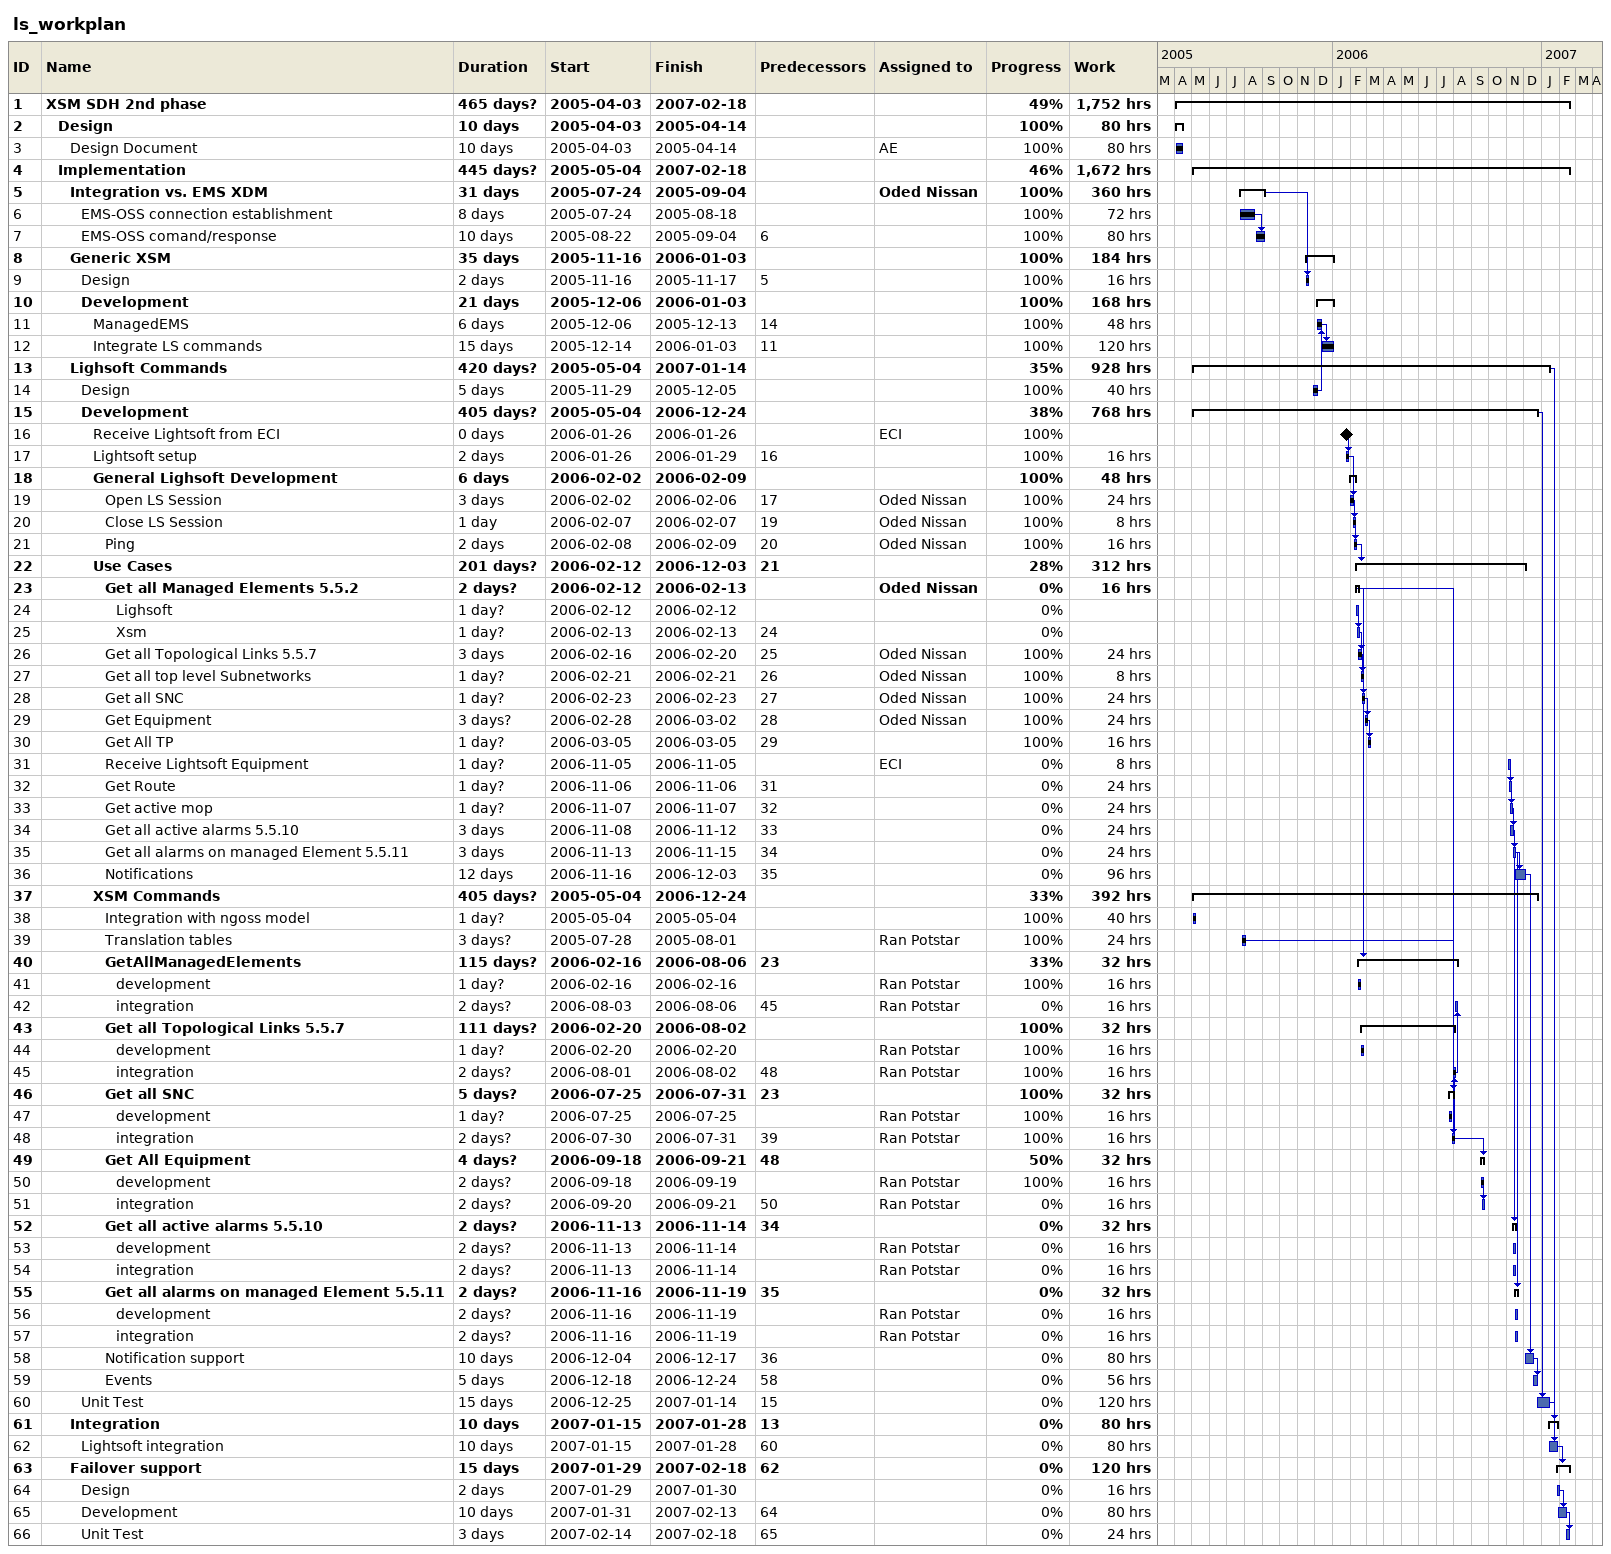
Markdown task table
ls_workplan

| ID | Level | Task | Duration | Start | Finish | Predecessors | Resources | % complete | Work (h) |
|---|---|---|---|---|---|---|---|---|---|
| 1 | 1 | **XSM SDH 2nd phase** | 465d? | 2005-04-03 | 2007-02-18 |  |  | 49 | 1752 |
| 2 | 2 | **Design** | 10d | 2005-04-03 | 2005-04-14 |  |  | 100 | 80 |
| 3 | 3 | Design Document | 10d | 2005-04-03 | 2005-04-14 |  | AE | 100 | 80 |
| 4 | 2 | **Implementation** | 445d? | 2005-05-04 | 2007-02-18 |  |  | 46 | 1672 |
| 5 | 3 | **Integration vs. EMS XDM** | 31d | 2005-07-24 | 2005-09-04 |  | Oded Nissan | 100 | 360 |
| 6 | 4 | EMS-OSS connection establishment | 8d | 2005-07-24 | 2005-08-18 |  |  | 100 | 72 |
| 7 | 4 | EMS-OSS comand/response | 10d | 2005-08-22 | 2005-09-04 | 6 |  | 100 | 80 |
| 8 | 3 | **Generic XSM** | 35d | 2005-11-16 | 2006-01-03 |  |  | 100 | 184 |
| 9 | 4 | Design | 2d | 2005-11-16 | 2005-11-17 | 5 |  | 100 | 16 |
| 10 | 4 | **Development** | 21d | 2005-12-06 | 2006-01-03 |  |  | 100 | 168 |
| 11 | 5 | ManagedEMS | 6d | 2005-12-06 | 2005-12-13 | 14 |  | 100 | 48 |
| 12 | 5 | Integrate LS commands | 15d | 2005-12-14 | 2006-01-03 | 11 |  | 100 | 120 |
| 13 | 3 | **Lighsoft Commands** | 420d? | 2005-05-04 | 2007-01-14 |  |  | 35 | 928 |
| 14 | 4 | Design | 5d | 2005-11-29 | 2005-12-05 |  |  | 100 | 40 |
| 15 | 4 | **Development** | 405d? | 2005-05-04 | 2006-12-24 |  |  | 38 | 768 |
| 16 | 5 | Receive Lightsoft from ECI | 0d | 2006-01-26 | 2006-01-26 |  | ECI | 100 |  |
| 17 | 5 | Lightsoft setup | 2d | 2006-01-26 | 2006-01-29 | 16 |  | 100 | 16 |
| 18 | 5 | **General Lighsoft Development** | 6d | 2006-02-02 | 2006-02-09 |  |  | 100 | 48 |
| 19 | 6 | Open LS Session | 3d | 2006-02-02 | 2006-02-06 | 17 | Oded Nissan | 100 | 24 |
| 20 | 6 | Close LS Session | 1d | 2006-02-07 | 2006-02-07 | 19 | Oded Nissan | 100 | 8 |
| 21 | 6 | Ping | 2d | 2006-02-08 | 2006-02-09 | 20 | Oded Nissan | 100 | 16 |
| 22 | 5 | **Use Cases** | 201d? | 2006-02-12 | 2006-12-03 | 21 |  | 28 | 312 |
| 23 | 6 | **Get all Managed Elements 5.5.2** | 2d? | 2006-02-12 | 2006-02-13 |  | Oded Nissan | 0 | 16 |
| 24 | 7 | Lighsoft | 1d? | 2006-02-12 | 2006-02-12 |  |  | 0 |  |
| 25 | 7 | Xsm | 1d? | 2006-02-13 | 2006-02-13 | 24 |  | 0 |  |
| 26 | 6 | Get all Topological Links 5.5.7 | 3d | 2006-02-16 | 2006-02-20 | 25 | Oded Nissan | 100 | 24 |
| 27 | 6 | Get all top level Subnetworks | 1d? | 2006-02-21 | 2006-02-21 | 26 | Oded Nissan | 100 | 8 |
| 28 | 6 | Get all SNC | 1d? | 2006-02-23 | 2006-02-23 | 27 | Oded Nissan | 100 | 24 |
| 29 | 6 | Get Equipment | 3d? | 2006-02-28 | 2006-03-02 | 28 | Oded Nissan | 100 | 24 |
| 30 | 6 | Get All TP | 1d? | 2006-03-05 | 2006-03-05 | 29 |  | 100 | 16 |
| 31 | 6 | Receive Lightsoft Equipment | 1d? | 2006-11-05 | 2006-11-05 |  | ECI | 0 | 8 |
| 32 | 6 | Get Route | 1d? | 2006-11-06 | 2006-11-06 | 31 |  | 0 | 24 |
| 33 | 6 | Get active mop | 1d? | 2006-11-07 | 2006-11-07 | 32 |  | 0 | 24 |
| 34 | 6 | Get all active alarms 5.5.10 | 3d | 2006-11-08 | 2006-11-12 | 33 |  | 0 | 24 |
| 35 | 6 | Get all alarms on managed Element 5.5.11 | 3d | 2006-11-13 | 2006-11-15 | 34 |  | 0 | 24 |
| 36 | 6 | Notifications | 12d | 2006-11-16 | 2006-12-03 | 35 |  | 0 | 96 |
| 37 | 5 | **XSM Commands** | 405d? | 2005-05-04 | 2006-12-24 |  |  | 33 | 392 |
| 38 | 6 | Integration with ngoss model | 1d? | 2005-05-04 | 2005-05-04 |  |  | 100 | 40 |
| 39 | 6 | Translation tables | 3d? | 2005-07-28 | 2005-08-01 |  | Ran Potstar | 100 | 24 |
| 40 | 6 | **GetAllManagedElements** | 115d? | 2006-02-16 | 2006-08-06 | 23 |  | 33 | 32 |
| 41 | 7 | development | 1d? | 2006-02-16 | 2006-02-16 |  | Ran Potstar | 100 | 16 |
| 42 | 7 | integration | 2d? | 2006-08-03 | 2006-08-06 | 45 | Ran Potstar | 0 | 16 |
| 43 | 6 | **Get all Topological Links 5.5.7** | 111d? | 2006-02-20 | 2006-08-02 |  |  | 100 | 32 |
| 44 | 7 | development | 1d? | 2006-02-20 | 2006-02-20 |  | Ran Potstar | 100 | 16 |
| 45 | 7 | integration | 2d? | 2006-08-01 | 2006-08-02 | 48 | Ran Potstar | 100 | 16 |
| 46 | 6 | **Get all SNC** | 5d? | 2006-07-25 | 2006-07-31 | 23 |  | 100 | 32 |
| 47 | 7 | development | 1d? | 2006-07-25 | 2006-07-25 |  | Ran Potstar | 100 | 16 |
| 48 | 7 | integration | 2d? | 2006-07-30 | 2006-07-31 | 39 | Ran Potstar | 100 | 16 |
| 49 | 6 | **Get All Equipment** | 4d? | 2006-09-18 | 2006-09-21 | 48 |  | 50 | 32 |
| 50 | 7 | development | 2d? | 2006-09-18 | 2006-09-19 |  | Ran Potstar | 100 | 16 |
| 51 | 7 | integration | 2d? | 2006-09-20 | 2006-09-21 | 50 | Ran Potstar | 0 | 16 |
| 52 | 6 | **Get all active alarms 5.5.10** | 2d? | 2006-11-13 | 2006-11-14 | 34 |  | 0 | 32 |
| 53 | 7 | development | 2d? | 2006-11-13 | 2006-11-14 |  | Ran Potstar | 0 | 16 |
| 54 | 7 | integration | 2d? | 2006-11-13 | 2006-11-14 |  | Ran Potstar | 0 | 16 |
| 55 | 6 | **Get all alarms on managed Element 5.5.11** | 2d? | 2006-11-16 | 2006-11-19 | 35 |  | 0 | 32 |
| 56 | 7 | development | 2d? | 2006-11-16 | 2006-11-19 |  | Ran Potstar | 0 | 16 |
| 57 | 7 | integration | 2d? | 2006-11-16 | 2006-11-19 |  | Ran Potstar | 0 | 16 |
| 58 | 6 | Notification support | 10d | 2006-12-04 | 2006-12-17 | 36 |  | 0 | 80 |
| 59 | 6 | Events | 5d | 2006-12-18 | 2006-12-24 | 58 |  | 0 | 56 |
| 60 | 4 | Unit Test | 15d | 2006-12-25 | 2007-01-14 | 15 |  | 0 | 120 |
| 61 | 3 | **Integration** | 10d | 2007-01-15 | 2007-01-28 | 13 |  | 0 | 80 |
| 62 | 4 | Lightsoft integration | 10d | 2007-01-15 | 2007-01-28 | 60 |  | 0 | 80 |
| 63 | 3 | **Failover support** | 15d | 2007-01-29 | 2007-02-18 | 62 |  | 0 | 120 |
| 64 | 4 | Design | 2d | 2007-01-29 | 2007-01-30 |  |  | 0 | 16 |
| 65 | 4 | Development | 10d | 2007-01-31 | 2007-02-13 | 64 |  | 0 | 80 |
| 66 | 4 | Unit Test | 3d | 2007-02-14 | 2007-02-18 | 65 |  | 0 | 24 |
